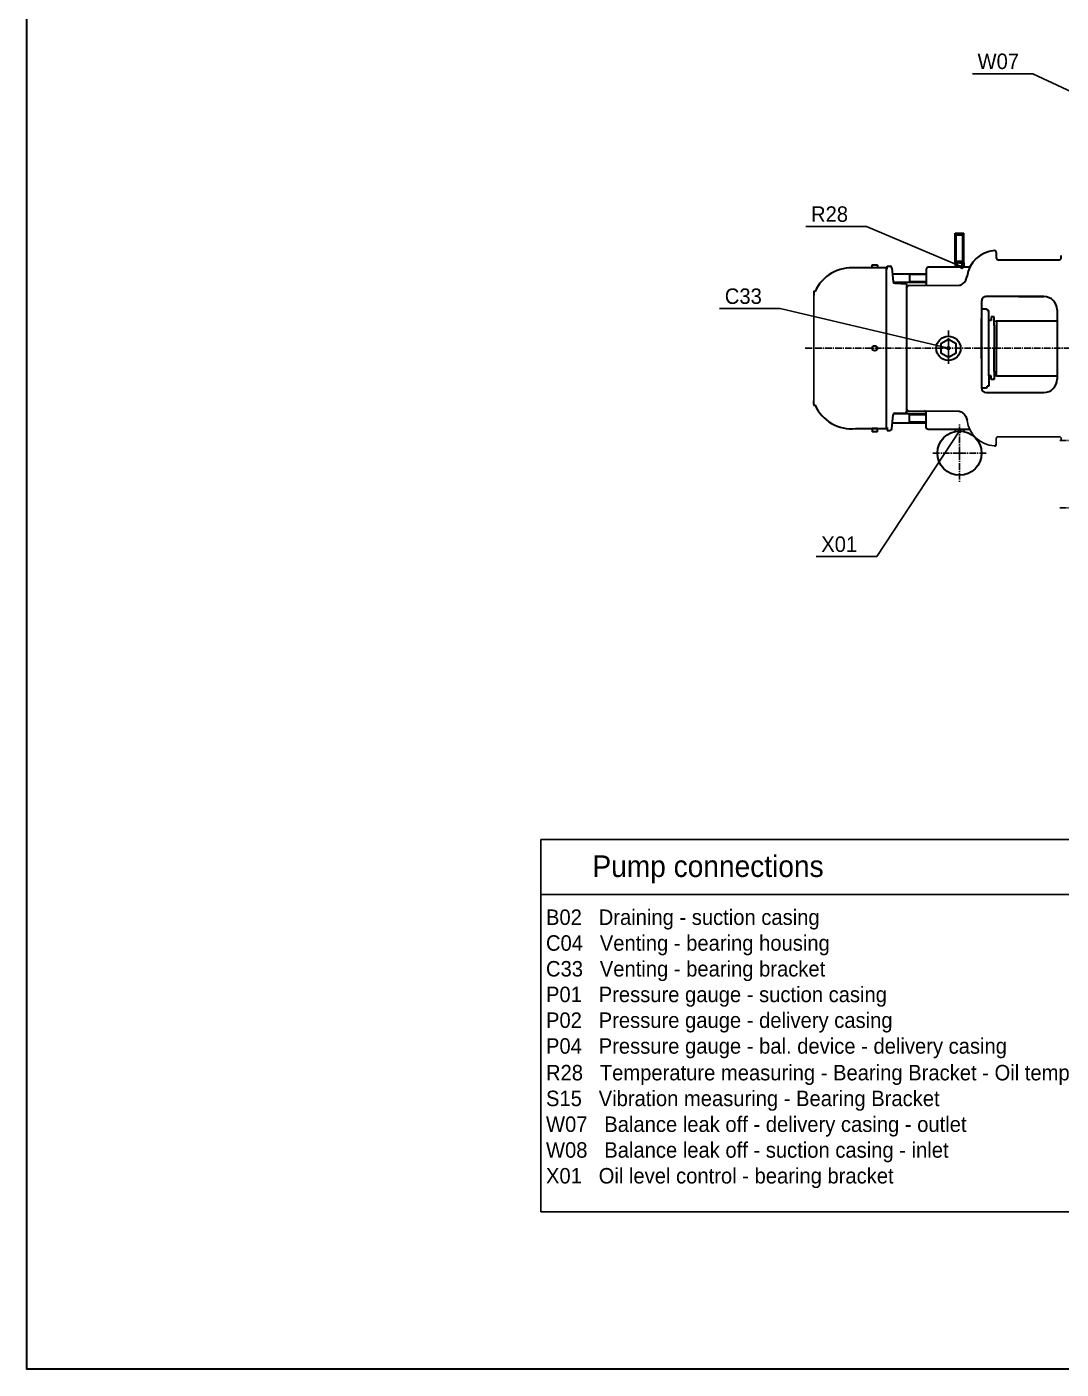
# Model space of a CAD drawing. Header units: millimetres. Extents: x 1235 to 3468, y -658 to 307.
# Drawn here: x 1235 to 1352, y 7.5 to 159.3 of the extents above; entities that cross this region are included whole.
import ezdxf
from ezdxf.enums import TextEntityAlignment as Align

# ---------------------------------------------------------------- set-up
doc = ezdxf.new("R2010")
doc.units = ezdxf.units.MM
for name, pattern in [('CENTRE', [1.125, 0.75, -0.125, 0.125, -0.125]), ('LDM', [0]), ('SOLID_MEDIUM', [0]), ('SOLID_THICK', [0]), ('SOLID_THIN', [0])]:
    doc.linetypes.add(name, pattern=pattern)
doc.layers.get('0').update_dxf_attribs({"color": 255, "lineweight": 30})
for name, color, linetype in [('11', 3, 'Continuous'), ('4', 7, 'Continuous'), ('5', 7, 'Continuous'), ('810', 7, 'Continuous'), ('TEXT', 7, 'Continuous')]:
    doc.layers.add(name, color=color, linetype=linetype)
doc.layers.add('AM_0', color=7, linetype='Continuous', lineweight=30)
doc.layers.add('AM_5', color=90, linetype='Continuous', lineweight=20)
doc.styles.add('PLAIN_LARGE', font='medtext', dxfattribs={"width": 0.975})
doc.styles.add('PLAIN_MEDIUM', font='medtext', dxfattribs={"width": 0.975})
doc.styles.add('TDM', font='medtext', dxfattribs={"width": 0.975})

msp = doc.modelspace()

# ---------------------------------------------------------------- hatches: boundary and pattern name
at = {"layer": 'AM_5'}
h = msp.add_hatch(dxfattribs=at)
h.set_pattern_fill('ANSI31', color=5, scale=0.005)
h.set_pattern_definition([(45, (-182.61102, -111.276773), (-0.01122532015, 0.01122532015), [])])
h.paths.add_polyline_path([(1340.959, 132.172, 1), (1340.627, 132.172, 1)])
h = msp.add_hatch(dxfattribs=at)
h.set_pattern_fill('ANSI31', color=5, scale=0.005)
h.set_pattern_definition([(45, (-184.12037, -120.484415), (-0.01122532015, 0.01122532015), [])])
h.paths.add_polyline_path([(1339.45, 122.965, 1), (1339.117, 122.965, 1)])
h = msp.add_hatch(dxfattribs=at)
h.set_pattern_fill('ANSI31', color=5, scale=0.005)
h.set_pattern_definition([(45, (-182.870361, -129.838587), (-0.01122532015, 0.01122532015), [])])
h.paths.add_polyline_path([(1340.7, 113.611, 1), (1340.367, 113.611, 1)])

# ---------------------------------------------------------------- linework, layer by layer
at = {"linetype": 'ByBlock'}
for p, q in [((1343.033, 128.306), (1343.033, 120.634)), ((1351.587, 127.306), (1351.587, 119.473)), ((1343.033, 120.634), (1343.033, 118.473))]:
    msp.add_line(p, q, dxfattribs=at)
for centre, start, end in [((1350.087, 127.306), 0, 90), ((1350.087, 119.473), 270, 0)]:
    msp.add_arc(centre, 1.5, start, end, dxfattribs=at)
at = {"layer": '11', "color": 7, "linetype": 'SOLID_THICK'}
for p, q in [((1332.287, 132.053), (1328.78, 132.053)), ((1332.287, 115.321), (1332.287, 132.053)), ((1332.287, 131.928), (1332.287, 131.93)), ((1334.87, 131.39), (1334.87, 130.39)), ((1324.049, 129.321), (1324.049, 128.925)), ((1324.049, 116.608), (1324.049, 129.321)), ((1324.197, 129.404), (1324.132, 129.404)), ((1324.197, 116.525), (1324.132, 116.525)), ((1334.87, 114.54), (1334.87, 115.54)), ((1328.78, 113.876), (1332.287, 113.876)), ((1332.287, 113.876), (1332.287, 115.321)), ((1332.287, 114.001), (1332.287, 113.999))]:
    msp.add_line(p, q, dxfattribs=at)
at = {"layer": '11', "color": 172, "linetype": 'CENTRE'}
for p, q in [((1339.283, 124.976), (1339.283, 121.208)), ((1323.085, 122.965), (1357.965, 122.965)), ((1340.533, 111.111), (1340.533, 114.453)), ((1351.88, 112.546), (1410.709, 112.546)), ((1340.533, 111.111), (1337.446, 111.111)), ((1340.533, 111.111), (1340.533, 107.768)), ((1340.533, 111.111), (1343.62, 111.111)), ((1351.88, 104.921), (1438.168, 104.921))]:
    msp.add_line(p, q, dxfattribs=at)
at = {"layer": '11', "color": 92, "linetype": 'SOLID_MEDIUM'}
for p, q in [((1293.18, 25.294), (1293.18, 61.181)), ((1408.381, 25.294), (1293.18, 25.294))]:
    msp.add_line(p, q, dxfattribs=at)
at = {"layer": '11', "color": 7, "linetype": 'SOLID_THICK'}
for points in [[(1330.662, 132.053), (1330.662, 132.353, -0.4142136), (1330.695, 132.387), (1331.212, 132.387, -0.4142136), (1331.245, 132.353), (1331.245, 132.053)], [(1330.662, 113.876), (1330.662, 113.576, 0.4142136), (1330.695, 113.543), (1331.212, 113.543, 0.4142136), (1331.245, 113.576), (1331.245, 113.876)]]:
    msp.add_lwpolyline(points, format="xyb", close=True, dxfattribs=at)
for points in [[(1341.758, 132.241, -0.2759965), (1341.574, 132.131), (1336.992, 132.131, 0.4142136), (1336.783, 131.923), (1336.783, 130.265, -0.4142136), (1336.575, 130.056)], [(1341.758, 113.688, 0.2759965), (1341.574, 113.798), (1336.992, 113.798, -0.4142136), (1336.783, 114.006), (1336.783, 115.665, 0.4142136), (1336.575, 115.873)]]:
    msp.add_lwpolyline(points, format="xyb", dxfattribs=at)
for points in [[(1332.946, 131.39), (1336.783, 131.39)], [(1336.783, 130.39), (1333.071, 130.39)], [(1336.783, 115.54), (1333.071, 115.54)], [(1332.946, 114.54), (1336.783, 114.54)]]:
    msp.add_lwpolyline(points, dxfattribs=at)
at = {"layer": '11', "color": 92, "linetype": 'SOLID_MEDIUM'}
msp.add_lwpolyline([(1293.181, 67.409), (1293.181, 61.181), (1408.381, 61.181), (1408.381, 67.409)], close=True, dxfattribs=at)
at = {"layer": '11', "color": 7, "linetype": 'SOLID_THICK'}
for centre, radius, start, end in [((1328.361, 127.49), 4.583, 84.75265, 155.30516), ((1324.132, 129.321), 0.0833, 89.99787, 179.99787), ((1324.132, 116.608), 0.0833, 180.00213, 270.00213), ((1328.361, 118.44), 4.583, 204.69484, 275.24735)]:
    msp.add_arc(centre, radius, start, end, dxfattribs=at)
at = {"layer": '4', "color": 172, "linetype": 'LDM'}
for p, q in [((1341.994, 154.02), (1347.254, 154.02)), ((1347.254, 154.02), (1348.842, 154.02)), ((1370.132, 144.034), (1348.842, 154.02)), ((1323.158, 136.742), (1328.418, 136.742)), ((1328.418, 136.742), (1330.006, 136.742)), ((1340.793, 132.172), (1330.006, 136.742)), ((1313.407, 127.458), (1318.667, 127.458)), ((1318.667, 127.458), (1320.255, 127.458)), ((1339.283, 122.965), (1320.255, 127.458)), ((1340.533, 113.611), (1331.166, 99.408)), ((1324.318, 99.408), (1329.579, 99.408)), ((1329.579, 99.408), (1331.166, 99.408))]:
    msp.add_line(p, q, dxfattribs=at)
for centre in [(1340.793, 132.172), (1339.283, 122.965), (1340.533, 113.611)]:
    msp.add_circle(centre, 0.166, dxfattribs=at)
at = {"layer": '5', "color": 172, "linetype": 'SOLID_THIN'}
for p, q in [((1336.783, 131.302), (1334.87, 131.302)), ((1336.783, 130.477), (1334.87, 130.477)), ((1344.324, 119.423), (1344.454, 119.552)), ((1336.783, 115.452), (1334.87, 115.452)), ((1336.783, 114.627), (1334.87, 114.627))]:
    msp.add_line(p, q, dxfattribs=at)
at = {"layer": '810', "color": 7, "linetype": 'SOLID_THICK'}
for p, q in [((1332.37, 131.931), (1332.37, 132.265)), ((1332.37, 132.265), (1332.686, 132.254)), ((1332.287, 131.928), (1332.37, 131.931)), ((1332.886, 132.064), (1333.025, 130.489)), ((1341.103, 130.459), (1341.18, 130.56)), ((1341.18, 130.56), (1341.246, 130.669)), ((1341.246, 130.669), (1341.301, 130.783)), ((1341.301, 130.783), (1341.345, 130.901)), ((1341.345, 130.901), (1341.377, 131.019)), ((1341.377, 131.019), (1341.398, 131.136)), ((1333.223, 130.316), (1334.537, 130.271)), ((1333.223, 130.316), (1334.537, 130.271)), ((1334.533, 129.848), (1334.742, 130.056)), ((1334.537, 130.271), (1334.537, 130.082)), ((1334.537, 130.271), (1334.537, 130.082)), ((1334.537, 130.082), (1334.537, 116.002)), ((1340.497, 130.085), (1340.606, 130.115)), ((1340.606, 130.115), (1340.715, 130.158)), ((1340.715, 130.158), (1340.821, 130.214)), ((1340.821, 130.214), (1340.922, 130.284)), ((1340.922, 130.284), (1341.016, 130.366)), ((1341.016, 130.366), (1341.103, 130.459)), ((1350.087, 128.806), (1343.533, 128.806)), ((1347.213, 128.806), (1350.367, 128.806)), ((1343.033, 127.44), (1343.221, 127.44)), ((1343.033, 121.8), (1343.033, 126.342)), ((1343.221, 127.44), (1343.471, 127.44)), ((1343.471, 127.44), (1343.579, 127.44)), ((1343.579, 127.44), (1343.679, 127.34)), ((1343.679, 127.34), (1343.679, 127.256)), ((1343.679, 127.34), (1343.679, 127.34)), ((1343.846, 127.256), (1343.679, 127.256)), ((1343.846, 119.84), (1343.846, 127.256)), ((1344.12, 126.09), (1343.846, 126.09)), ((1344.454, 126.506), (1344.12, 126.506)), ((1344.12, 126.506), (1344.12, 126.09)), ((1344.454, 125.545), (1344.454, 126.506)), ((1344.515, 126.037), (1344.704, 126.087)), ((1344.704, 126.087), (1351.587, 126.087)), ((1344.704, 126.087), (1344.704, 122.962)), ((1344.454, 125.57), (1344.454, 125.956)), ((1344.454, 125.57), (1344.454, 122.962)), ((1344.454, 120.354), (1344.454, 122.962)), ((1344.704, 119.837), (1344.704, 122.962)), ((1344.454, 120.384), (1344.454, 119.423)), ((1344.454, 120.354), (1344.454, 119.968)), ((1343.033, 118.49), (1343.471, 118.49)), ((1343.471, 118.49), (1343.579, 118.49)), ((1343.579, 118.49), (1343.679, 118.59)), ((1343.846, 118.673), (1343.679, 118.673)), ((1343.679, 118.59), (1343.679, 118.673)), ((1343.679, 118.59), (1343.679, 118.59)), ((1344.12, 119.84), (1343.846, 119.84)), ((1343.846, 119.84), (1343.846, 118.673)), ((1344.12, 119.423), (1344.12, 119.84)), ((1344.454, 119.423), (1344.12, 119.423)), ((1344.515, 119.887), (1344.704, 119.837)), ((1344.704, 119.837), (1351.587, 119.837)), ((1343.533, 117.973), (1347.183, 117.973)), ((1347.183, 117.973), (1350.087, 117.973)), ((1332.886, 113.866), (1333.025, 115.44)), ((1333.223, 115.613), (1334.537, 115.659)), ((1333.223, 115.613), (1334.537, 115.659)), ((1334.533, 116.081), (1334.742, 115.873)), ((1334.533, 116.081), (1334.742, 115.873)), ((1334.537, 116.002), (1334.537, 115.676)), ((1334.537, 115.659), (1334.537, 115.848)), ((1334.537, 115.659), (1334.537, 115.848)), ((1340.497, 115.845), (1340.606, 115.815)), ((1340.497, 115.845), (1340.606, 115.815)), ((1340.606, 115.815), (1340.715, 115.772)), ((1340.606, 115.815), (1340.715, 115.772)), ((1340.715, 115.772), (1340.821, 115.715)), ((1340.715, 115.772), (1340.821, 115.715)), ((1340.821, 115.715), (1340.922, 115.645)), ((1340.821, 115.715), (1340.922, 115.645)), ((1340.922, 115.645), (1341.016, 115.563)), ((1340.922, 115.645), (1341.016, 115.563)), ((1341.016, 115.563), (1341.103, 115.471)), ((1341.016, 115.563), (1341.103, 115.471)), ((1341.103, 115.471), (1341.18, 115.369)), ((1341.103, 115.471), (1341.18, 115.369)), ((1332.287, 114.001), (1332.37, 113.998)), ((1332.37, 113.998), (1332.37, 113.665)), ((1341.18, 115.369), (1341.246, 115.26)), ((1341.18, 115.369), (1341.246, 115.26)), ((1341.246, 115.26), (1341.301, 115.146)), ((1341.246, 115.26), (1341.301, 115.146)), ((1341.301, 115.146), (1341.345, 115.029)), ((1341.301, 115.146), (1341.345, 115.029)), ((1341.345, 115.029), (1341.377, 114.911)), ((1341.345, 115.029), (1341.377, 114.911)), ((1341.377, 114.911), (1341.398, 114.793)), ((1341.377, 114.911), (1341.398, 114.793)), ((1332.37, 113.665), (1332.686, 113.676))]:
    msp.add_line(p, q, dxfattribs=at)
for points in [[(1344.7, 133.799), (1344.7, 133.181, 0.4142136), (1344.908, 132.973), (1351.825, 132.973, 0.4142136), (1352.033, 133.181), (1352.033, 133.464)], [(1344.7, 112.13), (1344.7, 112.748, -0.4142136), (1344.908, 112.956), (1351.825, 112.956, -0.4142136), (1352.033, 112.748), (1352.033, 112.466)]]:
    msp.add_lwpolyline(points, format="xyb", dxfattribs=at)
for points in [[(1334.742, 130.056), (1340.497, 130.085)], [(1334.742, 115.873), (1340.497, 115.845)], [(1334.742, 115.873), (1340.497, 115.845)]]:
    msp.add_lwpolyline(points, dxfattribs=at)
for centre, radius, start, end in [((1344.7, 130.681), 3.333, 93.82257, 172.16237), ((1344.492, 133.799), 0.208, 0.00158, 93.82184), ((1332.679, 132.045), 0.208, 4.99953, 87.99891), ((1333.23, 130.525), 0.208, 184.99995, 267.9951), ((1333.23, 130.525), 0.208, 184.99995, 267.9951), ((1343.533, 128.306), 0.5, 89.99869, 179.99869), ((1344.537, 125.956), 0.0833, 104.98931, 180.00443), ((1344.537, 119.968), 0.0834, 180.00246, 254.99355), ((1343.533, 118.473), 0.5, 179.99978, 269.99978), ((1333.23, 115.405), 0.208, 92.0049, 175.00005), ((1333.23, 115.405), 0.208, 92.0049, 175.00005), ((1332.679, 113.884), 0.208, 272.00109, 355.00047), ((1344.7, 115.248), 3.333, 187.83763, 266.17743), ((1344.492, 112.13), 0.208, 266.17816, 359.99842)]:
    msp.add_arc(centre, radius, start, end, dxfattribs=at)
at = {"layer": 'AM_0'}
for p, q in [((1340.039, 132.637), (1340.039, 135.979)), ((1340.039, 135.979), (1341.028, 135.979)), ((1340.039, 135.791), (1341.028, 135.791)), ((1340.158, 132.785), (1340.158, 135.791)), ((1340.909, 132.785), (1340.909, 135.791)), ((1341.028, 132.637), (1341.028, 135.979)), ((1341.028, 132.785), (1340.039, 132.785)), ((1340.533, 132.637), (1340.039, 132.637)), ((1340.039, 132.637), (1340.039, 132.172)), ((1340.274, 132.637), (1340.274, 132.172)), ((1340.533, 132.637), (1341.028, 132.637)), ((1340.793, 132.637), (1340.793, 132.172)), ((1341.028, 132.637), (1341.028, 132.172)), ((1339.996, 113.798), (1340.033, 113.56)), ((1341.071, 113.798), (1341.033, 113.56))]:
    msp.add_line(p, q, dxfattribs=at)
at = {"layer": 'AM_0', "color": 7, "linetype": 'SOLID_THICK'}
for p, q in [((1332.37, 131.931), (1332.37, 132.265)), ((1332.37, 132.265), (1332.686, 132.254)), ((1332.287, 132.053), (1328.78, 132.053)), ((1332.287, 115.321), (1332.287, 132.053)), ((1332.287, 131.928), (1332.37, 131.931)), ((1332.287, 131.928), (1332.287, 131.93)), ((1332.886, 132.064), (1333.025, 130.489)), ((1334.87, 131.39), (1334.87, 130.39)), ((1336.783, 131.302), (1334.87, 131.302)), ((1341.103, 130.459), (1341.18, 130.56)), ((1341.18, 130.56), (1341.246, 130.669)), ((1341.246, 130.669), (1341.301, 130.783)), ((1341.301, 130.783), (1341.345, 130.901)), ((1341.345, 130.901), (1341.377, 131.019)), ((1341.377, 131.019), (1341.398, 131.136)), ((1324.049, 129.321), (1324.049, 128.925)), ((1324.197, 129.404), (1324.132, 129.404)), ((1333.223, 130.316), (1334.537, 130.271)), ((1333.223, 130.316), (1334.537, 130.271)), ((1334.533, 129.848), (1334.742, 130.056)), ((1334.537, 130.271), (1334.537, 130.082)), ((1334.537, 130.271), (1334.537, 130.082)), ((1334.537, 130.082), (1334.537, 116.002)), ((1336.783, 130.477), (1334.87, 130.477)), ((1340.497, 130.085), (1340.606, 130.115)), ((1340.606, 130.115), (1340.715, 130.158)), ((1340.715, 130.158), (1340.821, 130.214)), ((1340.821, 130.214), (1340.922, 130.284)), ((1340.922, 130.284), (1341.016, 130.366)), ((1341.016, 130.366), (1341.103, 130.459)), ((1343.033, 128.306), (1343.033, 121.8)), ((1350.087, 128.806), (1343.533, 128.806)), ((1347.213, 128.806), (1350.087, 128.806)), ((1343.033, 127.44), (1343.221, 127.44)), ((1343.033, 121.8), (1343.033, 126.342)), ((1343.221, 127.44), (1343.471, 127.44)), ((1343.471, 127.44), (1343.579, 127.44)), ((1343.579, 127.44), (1343.679, 127.34)), ((1343.679, 127.34), (1343.679, 127.256)), ((1343.679, 127.34), (1343.679, 127.34)), ((1343.846, 127.256), (1343.679, 127.256)), ((1343.846, 119.84), (1343.846, 127.256)), ((1344.12, 126.09), (1343.846, 126.09)), ((1344.454, 126.506), (1344.12, 126.506)), ((1344.12, 126.506), (1344.12, 126.09)), ((1344.454, 125.545), (1344.454, 126.506)), ((1344.515, 126.037), (1344.704, 126.087)), ((1344.704, 126.087), (1351.587, 126.087)), ((1344.704, 126.087), (1344.704, 122.962)), ((1351.587, 127.306), (1351.587, 119.473)), ((1344.454, 125.57), (1344.454, 125.956)), ((1344.454, 125.57), (1344.454, 122.962)), ((1344.454, 120.354), (1344.454, 122.962)), ((1344.704, 119.837), (1344.704, 122.962)), ((1343.033, 120.634), (1343.033, 118.473)), ((1344.454, 120.384), (1344.454, 119.423)), ((1344.454, 120.354), (1344.454, 119.968)), ((1343.033, 118.49), (1343.471, 118.49)), ((1343.471, 118.49), (1343.579, 118.49)), ((1343.579, 118.49), (1343.679, 118.59)), ((1343.846, 118.673), (1343.679, 118.673)), ((1343.679, 118.59), (1343.679, 118.673)), ((1343.679, 118.59), (1343.679, 118.59)), ((1344.12, 119.84), (1343.846, 119.84)), ((1343.846, 119.84), (1343.846, 118.673)), ((1344.12, 119.423), (1344.12, 119.84)), ((1344.454, 119.423), (1344.12, 119.423)), ((1344.324, 119.423), (1344.454, 119.552)), ((1344.515, 119.887), (1344.704, 119.837)), ((1344.704, 119.837), (1351.587, 119.837)), ((1324.049, 116.608), (1324.049, 117.004)), ((1343.533, 117.973), (1347.183, 117.973)), ((1347.183, 117.973), (1350.087, 117.973)), ((1324.197, 116.525), (1324.132, 116.525)), ((1332.886, 113.866), (1333.025, 115.44)), ((1333.223, 115.613), (1334.537, 115.659)), ((1333.223, 115.613), (1334.537, 115.659)), ((1334.533, 116.098), (1334.729, 115.903)), ((1334.533, 116.081), (1334.742, 115.873)), ((1334.533, 116.081), (1334.742, 115.873)), ((1334.537, 116.002), (1334.537, 115.676)), ((1334.537, 115.659), (1334.537, 115.848)), ((1334.537, 115.659), (1334.537, 115.848)), ((1334.87, 114.54), (1334.87, 115.54)), ((1336.783, 115.452), (1334.87, 115.452)), ((1340.497, 115.845), (1340.606, 115.815)), ((1340.497, 115.845), (1340.606, 115.815)), ((1340.606, 115.815), (1340.715, 115.772)), ((1340.606, 115.815), (1340.715, 115.772)), ((1340.715, 115.772), (1340.821, 115.715)), ((1340.821, 115.715), (1340.922, 115.645)), ((1340.821, 115.715), (1340.922, 115.645)), ((1340.922, 115.645), (1341.016, 115.563)), ((1340.922, 115.645), (1341.016, 115.563)), ((1341.016, 115.563), (1341.103, 115.471)), ((1341.016, 115.563), (1341.103, 115.471)), ((1341.103, 115.471), (1341.18, 115.369)), ((1341.103, 115.471), (1341.18, 115.369)), ((1328.78, 113.876), (1332.287, 113.876)), ((1332.287, 113.876), (1332.287, 115.321)), ((1332.287, 114.001), (1332.37, 113.998)), ((1332.287, 114.001), (1332.287, 113.999)), ((1332.37, 113.998), (1332.37, 113.665)), ((1336.783, 114.627), (1334.87, 114.627)), ((1341.18, 115.369), (1341.246, 115.26)), ((1341.18, 115.369), (1341.246, 115.26)), ((1341.246, 115.26), (1341.301, 115.146)), ((1341.246, 115.26), (1341.301, 115.146)), ((1341.301, 115.146), (1341.345, 115.029)), ((1341.301, 115.146), (1341.345, 115.029)), ((1341.345, 115.029), (1341.377, 114.911)), ((1341.345, 115.029), (1341.377, 114.911)), ((1341.377, 114.911), (1341.398, 114.793)), ((1341.377, 114.911), (1341.398, 114.793)), ((1332.37, 113.665), (1332.686, 113.676))]:
    msp.add_line(p, q, dxfattribs=at)
at = {"layer": 'AM_0'}
for points in [[(1235.043, 307.127), (1698.2, 307.127), (1698.2, 7.51), (1235.043, 7.51)], [(1339.283, 121.957), (1340.156, 122.461), (1340.156, 123.469), (1339.283, 123.972), (1338.411, 123.469), (1338.411, 122.461)]]:
    msp.add_lwpolyline(points, close=True, dxfattribs=at)
at = {"layer": 'AM_0', "color": 7, "linetype": 'SOLID_THICK'}
for points in [[(1344.7, 133.799), (1344.7, 133.181, 0.4142136), (1344.908, 132.973), (1351.825, 132.973, 0.4142136), (1352.033, 133.181), (1352.033, 133.464)], [(1341.758, 132.241, -0.2759965), (1341.574, 132.131), (1336.992, 132.131, 0.4142136), (1336.783, 131.923), (1336.783, 130.265, -0.4142136), (1336.575, 130.056)], [(1341.758, 113.688, 0.2759965), (1341.574, 113.798), (1336.992, 113.798, -0.4142136), (1336.783, 114.006), (1336.783, 115.665, 0.4142136), (1336.575, 115.873)]]:
    msp.add_lwpolyline(points, format="xyb", dxfattribs=at)
for points in [[(1330.662, 132.053), (1330.662, 132.353, -0.4142136), (1330.695, 132.387), (1331.212, 132.387, -0.4142136), (1331.245, 132.353), (1331.245, 132.053)], [(1330.662, 113.876), (1330.662, 113.576, 0.4142136), (1330.695, 113.543), (1331.212, 113.543, 0.4142136), (1331.245, 113.576), (1331.245, 113.876)]]:
    msp.add_lwpolyline(points, format="xyb", close=True, dxfattribs=at)
for points in [[(1332.946, 131.39), (1336.783, 131.39)], [(1336.783, 130.39), (1333.071, 130.39)], [(1334.742, 130.056), (1340.497, 130.085)], [(1336.783, 115.54), (1333.071, 115.54)], [(1334.742, 115.873), (1340.497, 115.845)], [(1332.946, 114.54), (1336.783, 114.54)]]:
    msp.add_lwpolyline(points, dxfattribs=at)
at = {"layer": 'AM_0'}
for centre, radius in [((1330.954, 122.965), 0.292), ((1339.283, 122.965), 1.375), ((1340.533, 111.111), 2.5)]:
    msp.add_circle(centre, radius, dxfattribs=at)
at = {"layer": 'AM_0', "color": 7, "linetype": 'SOLID_THICK'}
for centre, radius, start, end in [((1344.7, 130.681), 3.333, 93.82257, 172.16237), ((1344.492, 133.799), 0.208, 0.00158, 93.82184), ((1328.361, 127.49), 4.583, 84.75265, 155.30516), ((1332.679, 132.045), 0.208, 4.99953, 87.99891), ((1324.132, 129.321), 0.0833, 89.99787, 179.99787), ((1333.23, 130.525), 0.208, 184.99995, 267.9951), ((1333.23, 130.525), 0.208, 184.99995, 267.9951), ((1343.533, 128.306), 0.5, 89.99869, 179.99869), ((1350.087, 127.306), 1.5, 0, 90), ((1344.537, 125.956), 0.0833, 104.98931, 180.00443), ((1344.537, 119.968), 0.0834, 180.00246, 254.99355), ((1343.533, 118.473), 0.5, 179.99978, 269.99978), ((1350.087, 119.473), 1.5, 270, 0), ((1324.132, 116.608), 0.0833, 180.00213, 270.00213), ((1328.361, 118.44), 4.583, 204.69484, 275.24735), ((1333.23, 115.405), 0.208, 92.0049, 175.00005), ((1333.23, 115.405), 0.208, 92.0049, 175.00005), ((1332.679, 113.884), 0.208, 272.00109, 355.00047), ((1344.492, 112.13), 0.208, 266.17816, 359.99842)]:
    msp.add_arc(centre, radius, start, end, dxfattribs=at)

# ---------------------------------------------------------------- texts
at = {"layer": '4', "color": 7, "style": 'TDM', "width": 0.975}
for s, p in [('W07', (1342.577, 154.02)), ('R28', (1323.74, 136.742)), ('C33', (1313.989, 127.458)), ('X01', (1324.901, 99.408))]:
    msp.add_text(s, height=1.75, dxfattribs=at).set_placement(p, align=Align.BOTTOM_LEFT)
at = {"layer": 'TEXT', "color": 92, "style": 'PLAIN_LARGE', "width": 0.975}
msp.add_text('Pump connections', height=2.4375, dxfattribs=at).set_placement((1312.091, 64.39), align=Align.MIDDLE_CENTER)
at = {"layer": 'TEXT', "color": 172, "style": 'PLAIN_MEDIUM', "width": 0.975238}
for s, p in [('B02   Draining - suction casing ', (1293.763, 58.622)), ('C04   Venting - bearing housing  ', (1293.763, 55.706)), ('C33   Venting - bearing bracket  ', (1293.763, 52.791)), ('P01   Pressure gauge - suction casing', (1293.763, 49.892)), ('P02   Pressure gauge - delivery casing', (1293.763, 46.977)), ('P04   Pressure gauge - bal. device - delivery casing', (1293.763, 44.061)), ('R28   Temperature measuring - Bearing Bracket - Oil temperature', (1293.763, 41.044)), ('S15   Vibration measuring - Bearing Bracket', (1293.763, 38.129)), ('W07   Balance leak off - delivery casing - outlet       ', (1293.763, 35.213)), ('W08   Balance leak off - suction casing - inlet', (1293.763, 32.298)), ('X01   Oil level control - bearing bracket  ', (1293.763, 29.382))]:
    msp.add_text(s, height=1.75, dxfattribs=at).set_placement(p, align=Align.MIDDLE_LEFT)

doc.saveas('drawing.dxf')
